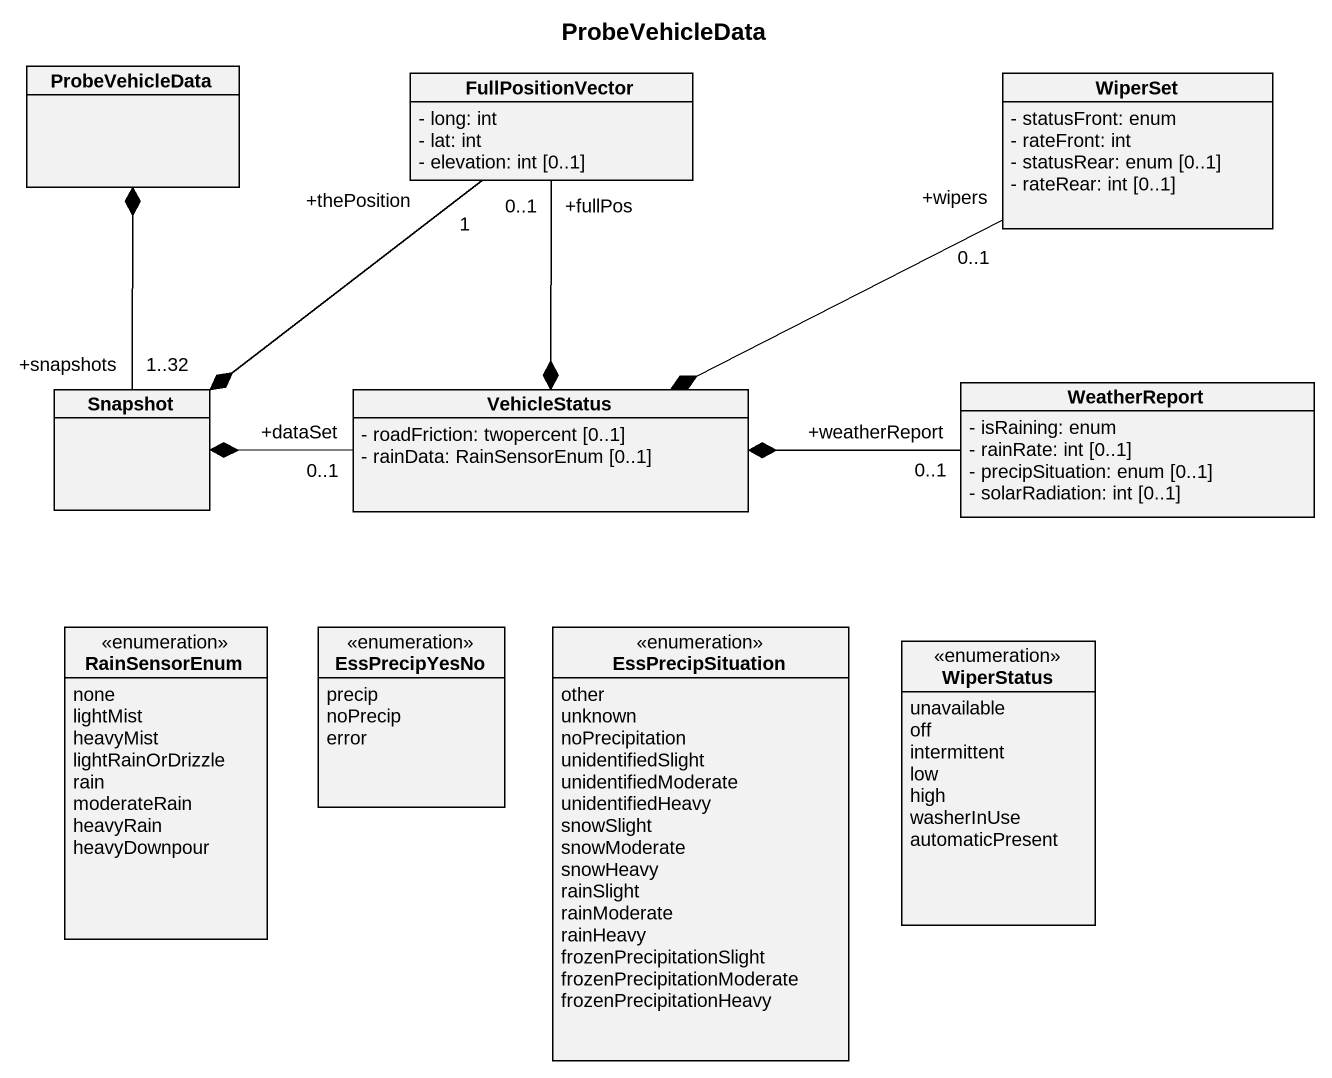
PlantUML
@startuml
title ProbeVehicleData
hide circle
hide empty members
skinparam classAttributeIconSize 0
class ProbeVehicleData
class FullPositionVector {
  - long: int
  - lat: int
  - elevation: int [0..1]
}
class WiperSet {
  - statusFront: enum
  - rateFront: int
  - statusRear: enum [0..1]
  - rateRear: int [0..1]
}
class Snapshot
class VehicleStatus {
  - roadFriction: twopercent [0..1]
  - rainData: RainSensorEnum [0..1]
}
class WeatherReport {
  - isRaining: enum
  - rainRate: int [0..1]
  - precipSituation: enum [0..1]
  - solarRadiation: int [0..1]
}
enum RainSensorEnum {
  none
  lightMist
  heavyMist
  lightRainOrDrizzle
  rain
  moderateRain
  heavyRain
  heavyDownpour
}
enum EssPrecipYesNo {
  precip
  noPrecip
  error
}
enum EssPrecipSituation {
  other
  unknown
  noPrecipitation
  unidentifiedSlight
  unidentifiedModerate
  unidentifiedHeavy
  snowSlight
  snowModerate
  snowHeavy
  rainSlight
  rainModerate
  rainHeavy
  frozenPrecipitationSlight
  frozenPrecipitationModerate
  frozenPrecipitationHeavy
}
enum WiperStatus {
  unavailable
  off
  intermittent
  low
  high
  washerInUse
  automaticPresent
}
FullPositionVector "+thePosition\n1" --* Snapshot
FullPositionVector "+fullPos\n0..1" --* VehicleStatus
WiperSet "+wipers\n0..1" -left-* VehicleStatus
Snapshot "+snapshots\n1..32" -up-* ProbeVehicleData
VehicleStatus "+dataSet\n0..1" -left-* Snapshot
WeatherReport "+weatherReport\n0..1" -left-* VehicleStatus
@enduml
